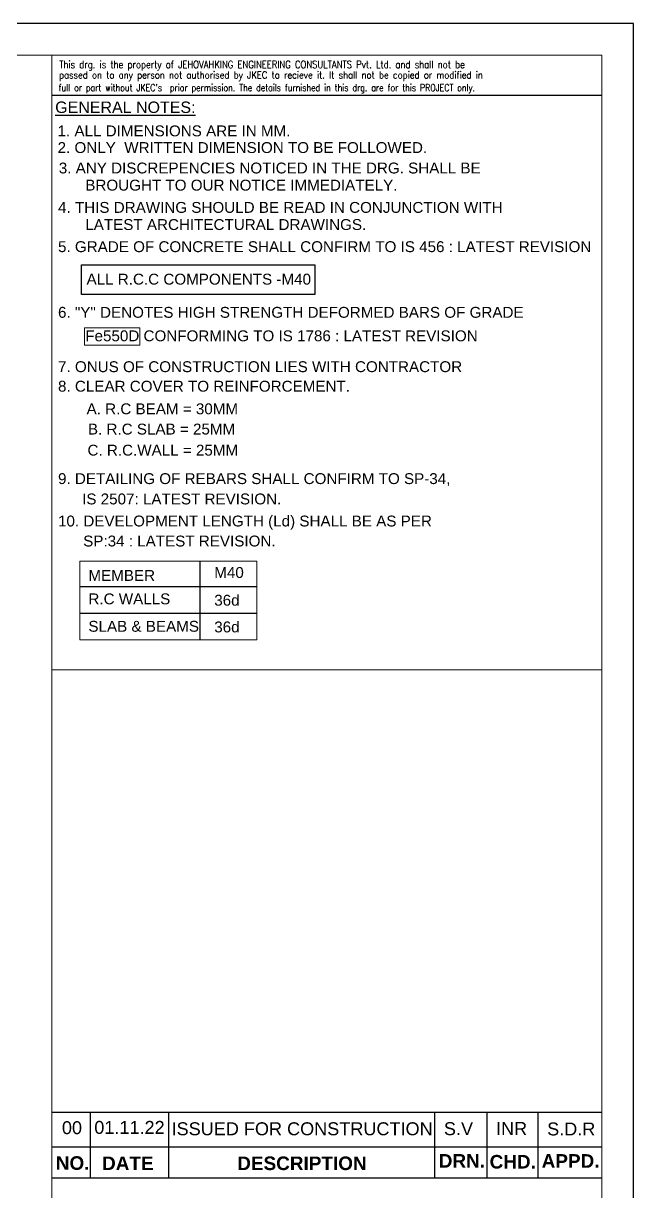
# Model space of a CAD drawing. Header units: inches. Extents: x -1898 to 127651, y -195120 to -109120.
# Drawn here: x 100999 to 120102, y -145673 to -109120 of the extents above; entities that cross this region are included whole.
import ezdxf
from ezdxf.enums import TextEntityAlignment as Align

# ---------------------------------------------------------------- set-up
doc = ezdxf.new("R2010")
doc.units = ezdxf.units.IN
doc.header["$MEASUREMENT"] = 0
for name, color, linetype in [('DIM', 251, 'Continuous'), ('TITLE-2', 1, 'Continuous'), ('TITLE-3', 3, 'Continuous')]:
    doc.layers.add(name, color=color, linetype=linetype)
for name, color, linetype, lineweight in [('DIM2', 8, 'Continuous', 5), ('JKEC COLHAT', 2, 'Continuous', 20), ('text', 4, 'Continuous', 30)]:
    doc.layers.add(name, color=color, linetype=linetype, lineweight=lineweight)
doc.styles.add('AB', font='arialbd.ttf')
doc.styles.add('Arial', font='arial.ttf', dxfattribs={"height": 4})
doc.styles.add('STYLET200', font='romans.shx', dxfattribs={"width": 0.85, "height": 200})
doc.styles.add('T300', font='sanss___.ttf', dxfattribs={"height": 350})

msp = doc.modelspace()

# ---------------------------------------------------------------- linework, layer by layer
at = {"layer": 'Defpoints', "ltscale": 0.2}
msp.add_lwpolyline([(-1898.4, -195120.3), (120101.6, -195120.3), (120101.6, -109120.3), (-1898.4, -109120.3)], close=True, dxfattribs=at)
at = {"layer": 'DIM', "color": 1}
for p, q in [((106521.7, -125943.3), (106521.7, -128408.8)), ((102763.4, -126737.3), (108308.9, -126737.3)), ((102763.4, -127573), (108308.9, -127573))]:
    msp.add_line(p, q, dxfattribs=at)
msp.add_lwpolyline([(102819.8, -116678.3), (110124.2, -116678.3), (110124.2, -117608.5), (102819.8, -117608.5)], close=True, dxfattribs=at)
at = {"layer": 'DIM2', "color": 1}
for points in [[(102911.2, -118644.9), (104644.7, -118644.9), (104644.7, -119185.4), (102911.2, -119185.4)], [(102763.4, -125943.3), (108308.9, -125943.3), (108308.9, -128408.8), (102763.4, -128408.8)]]:
    msp.add_lwpolyline(points, close=True, dxfattribs=at)
at = {"layer": 'JKEC COLHAT', "ltscale": 0.2}
for p, q in [((101892.5, -139172.2), (101892.5, -110120.3)), ((101892.5, -129343.6), (119101.6, -129343.6)), ((101892.5, -194120.3), (101892.5, -137700.2))]:
    msp.add_line(p, q, dxfattribs=at)
msp.add_lwpolyline([(-898.4, -194120.3), (119101.6, -194120.3), (119101.6, -110120.3), (-898.4, -110120.3)], close=True, dxfattribs=at)
at = {"layer": 'TITLE-2', "color": 5}
for p, q in [((119101.6, -111381.6), (101892.5, -111381.6)), ((101892.5, -143181.6), (119101.6, -143181.6)), ((103092.5, -143181.6), (103092.5, -145241)), ((105544.2, -143181.6), (105544.2, -145241)), ((101892.5, -144271.8), (119101.6, -144271.8))]:
    msp.add_line(p, q, dxfattribs=at)
at = {"layer": 'TITLE-2', "color": 5, "ltscale": 300}
for p, q in [((113879.2, -145241), (113879.2, -143181.6)), ((115514.2, -145241), (115514.2, -143181.6)), ((117112.5, -145241), (117112.5, -143181.6))]:
    msp.add_line(p, q, dxfattribs=at)
at = {"layer": 'TITLE-3', "color": 5}
msp.add_line((101892.5, -145241), (119101.6, -145241), dxfattribs=at)

# ---------------------------------------------------------------- texts
at = {"layer": 'text', "style": 'T300'}
for s, p in [('1. ALL DIMENSIONS ARE IN MM.', (102069.7, -112654.7)), ('2. ONLY  WRITTEN DIMENSION TO BE FOLLOWED.', (102071.1, -113176.6)), ('3. ANY DISCREPENCIES NOTICED IN THE DRG. SHALL BE ', (102108.6, -113816.3)), ('BROUGHT TO OUR NOTICE IMMEDIATELY.', (102937.9, -114352.3)), ('4. THIS DRAWING SHOULD BE READ IN CONJUNCTION WITH ', (102084.6, -115049.1)), ('LATEST ARCHITECTURAL DRAWINGS.', (102937.9, -115585)), ('5. GRADE OF CONCRETE SHALL CONFIRM TO IS 456 : LATEST REVISION', (102084.6, -116277.5)), ('6. "Y" DENOTES HIGH STRENGTH DEFORMED BARS OF GRADE', (102084.6, -118331.7)), ('Fe550D CONFORMING TO IS 1786 : LATEST REVISION', (102937.9, -119067)), ('7. ONUS OF CONSTRUCTION LIES WITH CONTRACTOR', (102084.6, -120032.2)), ('8. CLEAR COVER TO REINFORCEMENT.', (102084.6, -120643.3)), ('A. R.C BEAM = 30MM', (102978.6, -121350.9)), ('B. R.C SLAB = 25MM  ', (103020.6, -121984.6)), ('C. R.C.WALL = 25MM', (103007.2, -122644.1)), ('9. DETAILING OF REBARS SHALL CONFIRM TO SP-34,', (102084.6, -123534.6)), ('IS 2507: LATEST REVISION.', (102839.3, -124170.6)), ('10. DEVELOPMENT LENGTH (Ld) SHALL BE AS PER ', (102084.6, -124861.1)), ('SP:34 : LATEST REVISION.', (102872.3, -125487))]:
    msp.add_text(s, height=340.288, dxfattribs=at).set_placement(p)
at = {"layer": 'text', "color": 3, "style": 'Arial'}
for s, height, p in [('ALL R.C.C COMPONENTS -M40', 340.288, (102977.8, -117293.9)), ('MEMBER', 340.29, (103036, -126563.5)), ('M40', 340.29, (106974.6, -126471.5)), ('R.C WALLS ', 340.29, (103036, -127296.9)), ('36d', 340.29, (106974.6, -127339.6)), ('SLAB & BEAMS', 340.288, (103036, -128154.5)), ('36d', 340.29, (106974.6, -128175.4))]:
    msp.add_text(s, height=height, dxfattribs=at).set_placement(p)
at = {"layer": 'TITLE-2', "style": 'STYLET200', "width": 0.85}
for s, height, p in [('This drg. is the property of JEHOVAHKING ENGINEERING CONSULTANTS Pvt. Ltd. and shall not be ', 226.597, (102122.4, -110519.8)), ('passed on to any person not authorised by JKEC to recieve it. It shall not be copied or modified in ', 226.597, (102116.7, -110848.7)), ("full or part without JKEC's  prior permission. The details furnished in this drg. are for this PROJECT only.", 211.056, (102103.4, -111238.3))]:
    msp.add_text(s, height=height, dxfattribs=at).set_placement(p)
at = {"layer": 'TITLE-2', "ltscale": 300, "style": 'Arial'}
for s, p in [('00', (102521.1, -143672.5)), ('01.11.22', (104321, -143663.4)), ('ISSUED FOR CONSTRUCTION', (109724.8, -143705.8)), ('S.V', (114619.6, -143703.2)), ('INR', (116280.4, -143697.1)), ('S.D.R', (118148.5, -143712.4))]:
    msp.add_text(s, height=405, dxfattribs=at).set_placement(p, align=Align.MIDDLE)
at = {"layer": 'TITLE-2', "color": 9, "ltscale": 300, "style": 'AB'}
for s, height, p in [('NO.', 424.29, (102541.8, -144778.2)), ('DATE', 424.29, (104269.6, -144785.9)), ('DESCRIPTION', 424.286, (109718.9, -144785.9)), ('DRN.', 424.29, (114725.6, -144709.7)), ('CHD.', 424.29, (116317.5, -144737.2)), ('APPD.', 424.29, (118127.3, -144712.5))]:
    msp.add_text(s, height=height, dxfattribs=at).set_placement(p, align=Align.MIDDLE)
at = {"layer": 'TITLE-3', "color": 1, "style": 'Arial'}
msp.add_text('%%uGENERAL NOTES:', height=358.198, dxfattribs=at).set_placement((101995.5, -111924))

doc.saveas('drawing.dxf')
